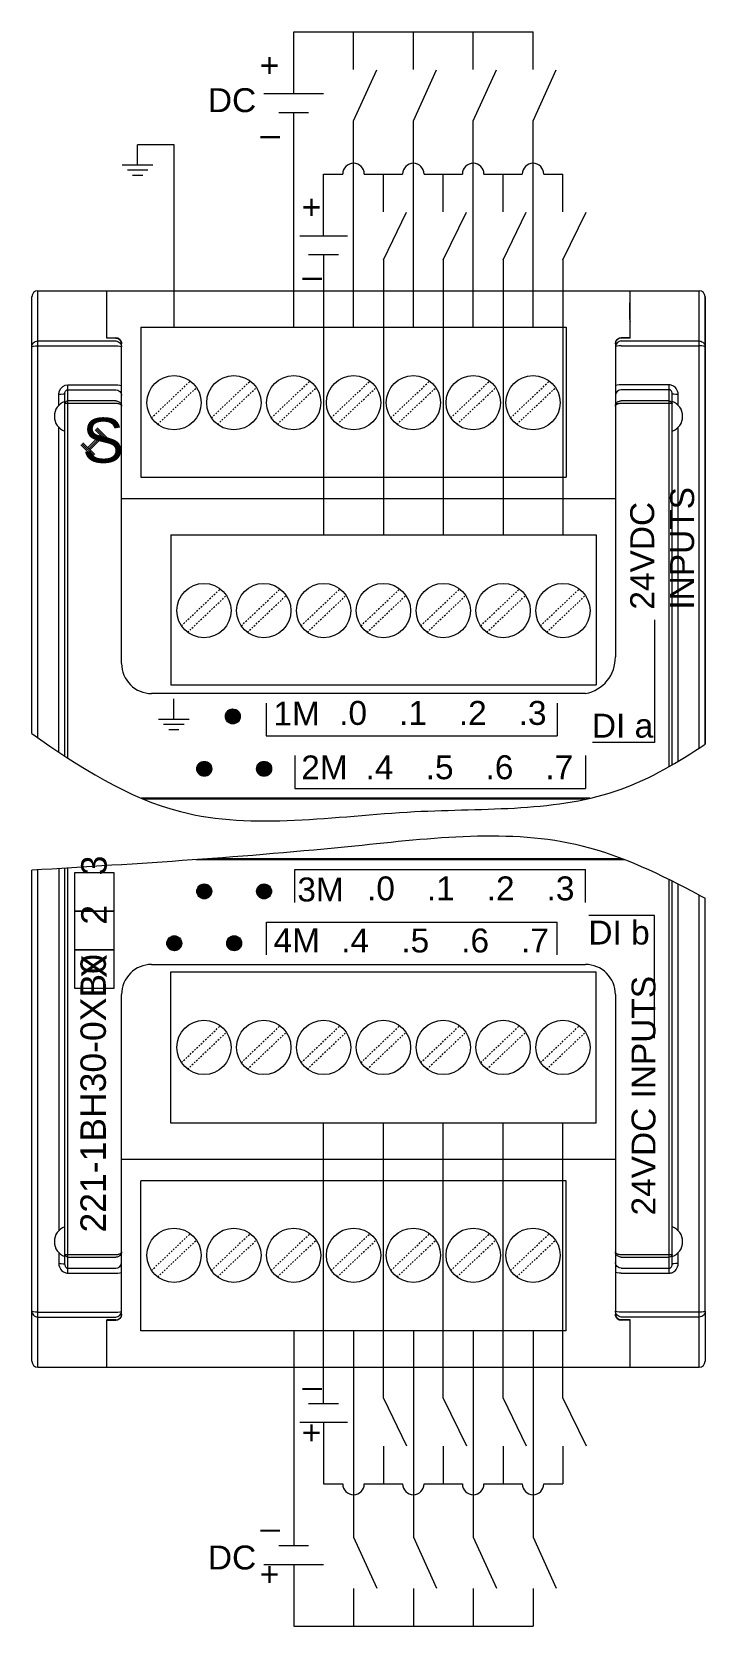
# Model space of a CAD drawing. Header units: inches. Extents: x 57 to 2760, y -193 to 2149.
# Drawn here: x 736.3 to 781.3, y 1497 to 1603.7 of the extents above; entities that cross this region are included whole.
import ezdxf

# ---------------------------------------------------------------- set-up
doc = ezdxf.new("R2010")
doc.units = ezdxf.units.IN
doc.header["$MEASUREMENT"] = 0
doc.linetypes.add('DOT', pattern=[0.2, 0.1, -0.1])
doc.layers.add('Wiring', color=7, linetype='Continuous')
doc.styles.get("Standard").update_dxf_attribs({"font": 'arial.ttf'})

msp = doc.modelspace()

# ---------------------------------------------------------------- linework, layer by layer
at = {"color": 7, "linetype": 'Continuous', "lineweight": 0}
for p, q in [((736.33549, 1556.74283), (736.33549, 1585.95301)), ((736.73549, 1586.35301), (780.93549, 1586.35301)), ((736.73549, 1556.45999), (736.73549, 1586.35301)), ((741.33549, 1583.18671), (741.33549, 1586.35301)), ((776.28549, 1585.55301), (776.28549, 1584.55301)), ((776.33549, 1583.18671), (776.33549, 1586.35301)), ((780.93549, 1555.75919), (780.93549, 1586.35301)), ((781.33549, 1556.02224), (781.33549, 1585.95301)), ((781.33549, 1585.95301), (781.33549, 1556.02224)), ((776.33549, 1584.41664), (776.30709, 1584.41664)), ((743.62549, 1583.92301), (772.04549, 1583.92301)), ((743.62549, 1583.92301), (743.62549, 1573.89101)), ((772.04549, 1583.92301), (772.04549, 1573.89101)), ((736.73549, 1582.99128), (741.93549, 1582.99128)), ((736.73549, 1582.67143), (741.93549, 1582.67143)), ((741.33549, 1583.19937), (741.93549, 1583.19937)), ((741.93549, 1583.18671), (741.33549, 1583.18671)), ((742.0867, 1583.16969), (741.93549, 1583.19937)), ((742.30489, 1582.75303), (742.33549, 1582.60473)), ((742.33549, 1561.41511), (742.33549, 1582.79937)), ((775.33549, 1582.79937), (775.33549, 1561.87701)), ((775.3661, 1582.75303), (775.33549, 1582.60473)), ((775.51261, 1583.121), (775.41948, 1583.03684)), ((775.61986, 1583.17017), (775.51261, 1583.121)), ((775.58429, 1583.16969), (775.73549, 1583.19937)), ((775.73549, 1583.18671), (775.61986, 1583.17017)), ((776.33549, 1583.19937), (775.73549, 1583.19937)), ((776.33549, 1583.18671), (775.73549, 1583.18671)), ((775.73549, 1582.99128), (780.93549, 1582.99128)), ((775.73549, 1582.67143), (780.93549, 1582.67143)), ((738.73549, 1580.05559), (741.93549, 1580.05559)), ((738.73549, 1555.09991), (738.73549, 1580.05559)), ((778.93549, 1580.05559), (775.73549, 1580.05559)), ((778.93549, 1554.53194), (778.93549, 1580.05559)), ((738.13549, 1578.67579), (738.13549, 1579.40901)), ((738.53549, 1555.23092), (738.53549, 1579.46916)), ((738.73549, 1579.73068), (741.93549, 1579.73068)), ((741.93549, 1578.98869), (738.73549, 1578.98869)), ((742.33549, 1578.63797), (742.33549, 1579.34431)), ((778.93549, 1579.73068), (775.73549, 1579.73068)), ((778.93549, 1578.98869), (775.73549, 1578.98869)), ((779.13549, 1554.64665), (779.13549, 1579.46918)), ((779.53549, 1578.67579), (779.53549, 1579.40901)), ((741.93549, 1578.81585), (738.73549, 1578.81585)), ((778.93549, 1578.81585), (775.73549, 1578.81721)), ((738.13549, 1555.49667), (738.13549, 1577.23023)), ((779.53549, 1554.88197), (779.53549, 1577.23023)), ((743.62549, 1573.89101), (772.04549, 1573.89101)), ((742.33549, 1572.45774), (775.33549, 1572.45774)), ((745.62549, 1570.02301), (774.04549, 1570.02301)), ((745.62549, 1570.02301), (745.62549, 1559.99101)), ((774.04549, 1570.02301), (774.04549, 1559.99101)), ((745.62549, 1559.99101), (774.04549, 1559.99101)), ((773.3354, 1559.41501), (744.33549, 1559.41501)), ((745.8223, 1557.70069), (745.8223, 1559.06569)), ((744.79855, 1557.70069), (746.84605, 1557.70069)), ((749.2671, 1557.89166), (749.76001, 1558.38456)), ((749.27283, 1557.85099), (749.80067, 1558.37883)), ((749.27862, 1557.94958), (749.70208, 1558.37304)), ((749.28053, 1557.81228), (749.83938, 1558.37113)), ((749.28823, 1557.77358), (749.87808, 1558.36343)), ((749.29014, 1558.00751), (749.64415, 1558.36152)), ((749.29593, 1557.73487), (749.91679, 1558.35573)), ((749.30167, 1558.06543), (749.58623, 1558.35)), ((749.30363, 1557.69617), (749.95549, 1558.34803)), ((749.32172, 1557.66785), (749.98381, 1558.32994)), ((749.34031, 1557.64004), (750.01163, 1558.31136)), ((749.35889, 1557.61222), (750.03944, 1558.29277)), ((749.37748, 1557.5844), (750.06726, 1558.27418)), ((749.37864, 1558.18881), (749.46285, 1558.27303)), ((749.39607, 1557.55659), (750.09508, 1558.2556)), ((749.41579, 1557.5299), (750.12176, 1558.23588)), ((749.4436, 1557.51132), (750.14035, 1558.20806)), ((749.47142, 1557.49273), (750.15893, 1558.18024)), ((749.49924, 1557.47414), (750.17752, 1558.15242)), ((749.52706, 1557.45556), (750.19611, 1558.12461)), ((749.55487, 1557.43697), (750.21469, 1558.09679)), ((749.58586, 1557.42156), (750.23011, 1558.0658)), ((749.62457, 1557.41386), (750.23781, 1558.02709)), ((749.66327, 1557.40616), (750.2455, 1557.98839)), ((749.70198, 1557.39846), (750.2532, 1557.94968)), ((749.74068, 1557.39076), (750.2609, 1557.91098)), ((749.78608, 1557.38975), (750.26191, 1557.86559)), ((749.844, 1557.40127), (750.25039, 1557.80766)), ((749.90193, 1557.41279), (750.23887, 1557.74973)), ((749.96352, 1557.42798), (750.22368, 1557.68814)), ((745.1398, 1557.35944), (746.5048, 1557.35944)), ((745.48105, 1557.01819), (746.16355, 1557.01819)), ((750.10337, 1557.52142), (750.13024, 1557.5483)), ((747.36111, 1554.38421), (747.85402, 1554.87711)), ((747.36685, 1554.34354), (747.89469, 1554.87138)), ((747.37263, 1554.44213), (747.79609, 1554.86559)), ((747.37455, 1554.30483), (747.93339, 1554.86368)), ((747.38224, 1554.26613), (747.9721, 1554.85598)), ((747.38416, 1554.50006), (747.73817, 1554.85407)), ((747.38994, 1554.22742), (748.0108, 1554.84828)), ((747.39568, 1554.55798), (747.68024, 1554.84255)), ((747.39764, 1554.18872), (748.04951, 1554.84058)), ((747.41573, 1554.1604), (748.07782, 1554.82249)), ((747.43432, 1554.13259), (748.10564, 1554.80391)), ((747.4529, 1554.10477), (748.13346, 1554.78532)), ((747.47149, 1554.07695), (748.16127, 1554.76673)), ((747.47265, 1554.68136), (747.55687, 1554.76558)), ((747.49008, 1554.04913), (748.18909, 1554.74815)), ((747.5098, 1554.02245), (748.21577, 1554.72842)), ((747.53762, 1554.00387), (748.23436, 1554.70061)), ((747.56543, 1553.98528), (748.25295, 1554.67279)), ((747.59325, 1553.96669), (748.27153, 1554.64497)), ((747.62107, 1553.9481), (748.29012, 1554.61716)), ((747.64889, 1553.92952), (748.30871, 1554.58934)), ((747.67988, 1553.91411), (748.32412, 1554.55835)), ((747.71858, 1553.90641), (748.33182, 1554.51964)), ((747.75729, 1553.89871), (748.33952, 1554.48094)), ((747.79599, 1553.89101), (748.34722, 1554.44223)), ((751.36111, 1554.38421), (751.85402, 1554.87711)), ((751.36685, 1554.34354), (751.89469, 1554.87138)), ((751.37263, 1554.44213), (751.79609, 1554.86559)), ((751.37455, 1554.30483), (751.93339, 1554.86368)), ((751.38224, 1554.26613), (751.9721, 1554.85598)), ((751.38416, 1554.50006), (751.73817, 1554.85407)), ((751.38994, 1554.22742), (752.0108, 1554.84828)), ((751.39568, 1554.55798), (751.68024, 1554.84255)), ((751.39764, 1554.18872), (752.04951, 1554.84058)), ((751.41573, 1554.1604), (752.07782, 1554.82249)), ((751.43432, 1554.13259), (752.10564, 1554.80391)), ((751.4529, 1554.10477), (752.13346, 1554.78532)), ((751.47149, 1554.07695), (752.16127, 1554.76673)), ((751.47265, 1554.68136), (751.55687, 1554.76558)), ((751.49008, 1554.04913), (752.18909, 1554.74815)), ((751.5098, 1554.02245), (752.21577, 1554.72842)), ((751.53762, 1554.00387), (752.23436, 1554.70061)), ((751.56543, 1553.98528), (752.25295, 1554.67279)), ((751.59325, 1553.96669), (752.27153, 1554.64497)), ((751.62107, 1553.9481), (752.29012, 1554.61716)), ((751.64889, 1553.92952), (752.30871, 1554.58934)), ((751.67988, 1553.91411), (752.32412, 1554.55835)), ((751.71858, 1553.90641), (752.33182, 1554.51964)), ((751.75729, 1553.89871), (752.33952, 1554.48094)), ((751.79599, 1553.89101), (752.34722, 1554.44223)), ((747.8347, 1553.88331), (748.35491, 1554.40353)), ((747.88009, 1553.8823), (748.35592, 1554.35813)), ((747.93802, 1553.89382), (748.3444, 1554.30021)), ((747.99594, 1553.90534), (748.33288, 1554.24228)), ((748.05753, 1553.92053), (748.31769, 1554.18069)), ((748.19738, 1554.01397), (748.22425, 1554.04084)), ((751.8347, 1553.88331), (752.35491, 1554.40353)), ((751.88009, 1553.8823), (752.35592, 1554.35813)), ((751.93802, 1553.89382), (752.3444, 1554.30021)), ((751.99594, 1553.90534), (752.33288, 1554.24228)), ((752.05753, 1553.92053), (752.31769, 1554.18069)), ((752.19738, 1554.01397), (752.22425, 1554.04084)), ((773.63164, 1552.40899), (743.65274, 1552.40899)), ((773.32711, 1552.3416), (743.81447, 1552.3416)), ((775.94662, 1548.3031), (747.283, 1548.3031)), ((775.77212, 1548.37049), (748.20639, 1548.37049)), ((736.33549, 1514.75907), (736.33549, 1547.59993)), ((736.73549, 1514.35907), (736.73549, 1547.62381)), ((738.13549, 1547.70787), (738.13549, 1523.48185)), ((738.53549, 1521.24291), (738.53549, 1547.73206)), ((738.73549, 1520.6565), (738.73549, 1547.74419)), ((778.93549, 1520.6565), (778.93549, 1546.96768)), ((747.35711, 1546.17974), (747.86231, 1546.68494)), ((747.35966, 1546.20549), (747.83656, 1546.68239)), ((747.36096, 1546.16039), (747.88166, 1546.68109)), ((747.36481, 1546.14104), (747.90101, 1546.67724)), ((747.36542, 1546.23445), (747.8076, 1546.67663)), ((747.36866, 1546.12169), (747.92036, 1546.67339)), ((747.37118, 1546.26341), (747.77864, 1546.67087)), ((747.37251, 1546.10233), (747.93972, 1546.66954)), ((747.37636, 1546.08298), (747.95907, 1546.66569)), ((747.37694, 1546.29238), (747.74967, 1546.66511)), ((747.38021, 1546.06363), (747.97842, 1546.66184)), ((747.3827, 1546.32134), (747.72071, 1546.65935)), ((747.38406, 1546.04428), (747.99777, 1546.65799)), ((747.38791, 1546.02492), (748.01713, 1546.65414)), ((747.38846, 1546.3503), (747.69175, 1546.65359)), ((747.39176, 1546.00557), (748.03648, 1546.65029)), ((747.39663, 1546.38167), (747.66038, 1546.64542)), ((747.39805, 1545.98866), (748.05339, 1546.644)), ((747.40734, 1545.97475), (748.0673, 1546.63471)), ((747.41663, 1545.96084), (748.08121, 1546.62542)), ((747.42593, 1545.94693), (748.09512, 1546.61612)), ((747.43522, 1545.93302), (748.10903, 1546.60683)), ((747.44335, 1546.45159), (747.59046, 1546.5987)), ((747.44451, 1545.91911), (748.12294, 1546.59754)), ((747.45381, 1545.9052), (748.13685, 1546.58824)), ((747.4631, 1545.8913), (748.15075, 1546.57895)), ((747.47239, 1545.87739), (748.16466, 1546.56966)), ((747.48169, 1545.86348), (748.17857, 1546.56036)), ((747.49007, 1546.52151), (747.52054, 1546.55198)), ((747.49098, 1545.84957), (748.19248, 1546.55107)), ((747.50027, 1545.83566), (748.20639, 1546.54178)), ((747.51319, 1545.82538), (748.21667, 1546.52886)), ((747.5271, 1545.81608), (748.22597, 1546.51495)), ((747.54101, 1545.80679), (748.23526, 1546.50104)), ((747.55492, 1545.7975), (748.24455, 1546.48713)), ((747.56882, 1545.7882), (748.25385, 1546.47323)), ((747.58273, 1545.77891), (748.26314, 1546.45932)), ((747.59664, 1545.76962), (748.27243, 1546.44541)), ((747.61055, 1545.76032), (748.28173, 1546.4315)), ((747.62446, 1545.75103), (748.29102, 1546.41759)), ((747.63837, 1545.74174), (748.30031, 1546.40368)), ((747.65228, 1545.73244), (748.30961, 1546.38977)), ((747.66685, 1545.72381), (748.31824, 1546.3752)), ((747.6862, 1545.71996), (748.32209, 1546.35585)), ((747.70556, 1545.71612), (748.32593, 1546.33649)), ((747.72491, 1545.71227), (748.32978, 1546.31714)), ((747.74426, 1545.70842), (748.33363, 1546.29779)), ((747.76361, 1545.70457), (748.33748, 1546.27844)), ((747.78297, 1545.70072), (748.34133, 1546.25908)), ((747.80232, 1545.69687), (748.34518, 1546.23973)), ((747.82167, 1545.69302), (748.34903, 1546.22038)), ((747.84102, 1545.68917), (748.35288, 1546.20103)), ((747.86263, 1545.68758), (748.35447, 1546.17942)), ((747.8916, 1545.69334), (748.34871, 1546.15045)), ((747.92056, 1545.6991), (748.34295, 1546.12149)), ((747.94952, 1545.70486), (748.33719, 1546.09253)), ((747.97849, 1545.71062), (748.33143, 1546.06356)), ((748.00745, 1545.71638), (748.32567, 1546.0346)), ((748.03641, 1545.72215), (748.3199, 1546.00564)), ((748.09113, 1545.75366), (748.28839, 1545.95092)), ((751.35943, 1546.16812), (751.87393, 1546.68262)), ((751.36196, 1546.21705), (751.825, 1546.68009)), ((751.36713, 1546.12941), (751.91264, 1546.67492)), ((751.37348, 1546.27498), (751.76707, 1546.66857)), ((751.37482, 1546.09071), (751.95134, 1546.66723)), ((751.38252, 1546.052), (751.99005, 1546.65953)), ((751.385, 1546.33291), (751.70914, 1546.65705)), ((751.39022, 1546.0133), (752.02875, 1546.65183)), ((751.40363, 1545.9803), (752.06175, 1546.63842)), ((751.41528, 1546.40959), (751.63246, 1546.62677)), ((751.42222, 1545.95248), (752.08957, 1546.61983)), ((751.4408, 1545.92467), (752.11738, 1546.60125)), ((751.45939, 1545.89685), (752.1452, 1546.58266)), ((751.47798, 1545.86903), (752.17302, 1546.56407)), ((751.49656, 1545.84122), (752.20083, 1546.54549)), ((751.52154, 1545.81979), (752.22226, 1546.52051)), ((751.54936, 1545.80121), (752.24084, 1546.49269)), ((751.57718, 1545.78262), (752.25943, 1546.46487)), ((751.605, 1545.76403), (752.27802, 1546.43705)), ((751.63281, 1545.74545), (752.2966, 1546.40924)), ((751.66063, 1545.72686), (752.31519, 1546.38142)), ((751.69783, 1545.71765), (752.3244, 1546.34422)), ((751.73653, 1545.70995), (752.3321, 1546.30552)), ((751.77524, 1545.70225), (752.3398, 1546.26681)), ((751.81394, 1545.69456), (752.34749, 1546.22811)), ((751.85265, 1545.68686), (752.35519, 1546.1894)), ((751.90899, 1545.6968), (752.34525, 1546.13306)), ((751.96692, 1545.70832), (752.33373, 1546.07513)), ((752.02485, 1545.71985), (752.3222, 1546.0172)), ((752.13313, 1545.78172), (752.26033, 1545.90892)), ((779.13549, 1521.24291), (779.13549, 1546.86825)), ((779.53549, 1523.48185), (779.53549, 1546.66651)), ((780.93549, 1514.35907), (780.93549, 1545.936)), ((748.16105, 1545.80038), (748.24167, 1545.881)), ((745.35711, 1542.70913), (745.86231, 1543.21433)), ((745.35966, 1542.73488), (745.83656, 1543.21178)), ((745.36096, 1542.68978), (745.88166, 1543.21048)), ((745.36481, 1542.67043), (745.90101, 1543.20663)), ((745.36542, 1542.76384), (745.8076, 1543.20602)), ((745.36866, 1542.65108), (745.92036, 1543.20278)), ((745.37118, 1542.7928), (745.77864, 1543.20026)), ((745.37251, 1542.63172), (745.93972, 1543.19893)), ((745.37636, 1542.61237), (745.95907, 1543.19508)), ((745.37694, 1542.82177), (745.74967, 1543.1945)), ((745.38021, 1542.59302), (745.97842, 1543.19123)), ((745.3827, 1542.85073), (745.72071, 1543.18874)), ((745.38406, 1542.57367), (745.99777, 1543.18738)), ((745.38791, 1542.55431), (746.01713, 1543.18353)), ((745.38846, 1542.87969), (745.69175, 1543.18298)), ((745.39176, 1542.53496), (746.03648, 1543.17968)), ((745.39663, 1542.91106), (745.66038, 1543.17482)), ((745.39805, 1542.51805), (746.05339, 1543.17339)), ((745.40734, 1542.50414), (746.0673, 1543.1641)), ((745.41663, 1542.49023), (746.08121, 1543.15481)), ((745.42593, 1542.47632), (746.09512, 1543.14551)), ((745.43522, 1542.46241), (746.10903, 1543.13622)), ((745.44335, 1542.98098), (745.59046, 1543.12809)), ((745.44451, 1542.4485), (746.12294, 1543.12693)), ((745.45381, 1542.43459), (746.13685, 1543.11763)), ((745.4631, 1542.42069), (746.15075, 1543.10834)), ((745.47239, 1542.40678), (746.16466, 1543.09905)), ((745.48169, 1542.39287), (746.17857, 1543.08975)), ((745.49007, 1543.0509), (745.52054, 1543.08137)), ((745.49098, 1542.37896), (746.19248, 1543.08046)), ((745.50027, 1542.36505), (746.20639, 1543.07117)), ((745.51319, 1542.35477), (746.21667, 1543.05825)), ((745.5271, 1542.34547), (746.22597, 1543.04434)), ((745.54101, 1542.33618), (746.23526, 1543.03043)), ((745.55492, 1542.32689), (746.24455, 1543.01652)), ((745.56882, 1542.31759), (746.25385, 1543.00262)), ((745.58273, 1542.3083), (746.26314, 1542.98871)), ((745.59664, 1542.29901), (746.27243, 1542.9748)), ((745.61055, 1542.28971), (746.28173, 1542.96089)), ((745.62446, 1542.28042), (746.29102, 1542.94698)), ((745.63837, 1542.27113), (746.30031, 1542.93307)), ((745.65228, 1542.26183), (746.30961, 1542.91916)), ((745.66685, 1542.2532), (746.31824, 1542.90459)), ((745.6862, 1542.24936), (746.32209, 1542.88524)), ((745.70556, 1542.24551), (746.32593, 1542.86589)), ((745.72491, 1542.24166), (746.32978, 1542.84653)), ((745.74426, 1542.23781), (746.33363, 1542.82718)), ((745.76361, 1542.23396), (746.33748, 1542.80783)), ((745.78297, 1542.23011), (746.34133, 1542.78848)), ((745.80232, 1542.22626), (746.34518, 1542.76912)), ((745.82167, 1542.22241), (746.34903, 1542.74977)), ((745.84102, 1542.21856), (746.35288, 1542.73042)), ((745.86263, 1542.21697), (746.35447, 1542.70881)), ((749.35943, 1542.69751), (749.87393, 1543.21201)), ((749.36196, 1542.74644), (749.825, 1543.20948)), ((749.36713, 1542.6588), (749.91264, 1543.20431)), ((749.37348, 1542.80437), (749.76707, 1543.19796)), ((749.37482, 1542.6201), (749.95134, 1543.19662)), ((749.38252, 1542.58139), (749.99005, 1543.18892)), ((749.385, 1542.8623), (749.70914, 1543.18644)), ((749.39022, 1542.54269), (750.02875, 1543.18122)), ((749.40363, 1542.50969), (750.06175, 1543.16781)), ((749.41528, 1542.93898), (749.63246, 1543.15616)), ((749.42222, 1542.48187), (750.08957, 1543.14922)), ((749.4408, 1542.45406), (750.11738, 1543.13064)), ((749.45939, 1542.42624), (750.1452, 1543.11205)), ((749.47798, 1542.39842), (750.17302, 1543.09346)), ((749.49656, 1542.37061), (750.20083, 1543.07488)), ((749.52154, 1542.34918), (750.22226, 1543.0499)), ((749.54936, 1542.3306), (750.24084, 1543.02208)), ((749.57718, 1542.31201), (750.25943, 1542.99426)), ((749.605, 1542.29342), (750.27802, 1542.96644)), ((749.63281, 1542.27484), (750.2966, 1542.93863)), ((749.66063, 1542.25625), (750.31519, 1542.91081)), ((749.69783, 1542.24704), (750.3244, 1542.87361)), ((749.73653, 1542.23934), (750.3321, 1542.83491)), ((749.77524, 1542.23165), (750.3398, 1542.7962)), ((749.81394, 1542.22395), (750.34749, 1542.7575)), ((749.85265, 1542.21625), (750.35519, 1542.71879)), ((745.8916, 1542.22273), (746.34871, 1542.67984)), ((745.92056, 1542.22849), (746.34295, 1542.65088)), ((745.94952, 1542.23425), (746.33719, 1542.62192)), ((745.97849, 1542.24001), (746.33143, 1542.59295)), ((746.00745, 1542.24578), (746.32567, 1542.56399)), ((746.03641, 1542.25154), (746.3199, 1542.53503)), ((746.09113, 1542.28305), (746.28839, 1542.48031)), ((746.16105, 1542.32977), (746.24167, 1542.41039)), ((749.90899, 1542.22619), (750.34525, 1542.66245)), ((749.96692, 1542.23771), (750.33373, 1542.60452)), ((750.02485, 1542.24924), (750.3222, 1542.54659)), ((750.13313, 1542.31111), (750.26033, 1542.43831)), ((744.33559, 1541.29707), (773.33549, 1541.29707)), ((745.62549, 1540.79707), (774.04549, 1540.79707)), ((745.62549, 1530.68907), (745.62549, 1540.79707)), ((774.04549, 1530.68907), (774.04549, 1540.79707)), ((742.33549, 1517.91271), (742.33549, 1539.29707)), ((742.33549, 1522.07407), (742.33549, 1539.29707)), ((775.33549, 1539.29707), (775.33549, 1517.91271)), ((774.04549, 1530.68907), (745.62549, 1530.68907)), ((775.33549, 1528.25434), (742.33549, 1528.25434)), ((772.04549, 1526.82107), (743.62549, 1526.82107)), ((743.62549, 1516.78907), (743.62549, 1526.82107)), ((772.04549, 1516.78907), (772.04549, 1526.82107)), ((738.13549, 1522.03629), (738.13549, 1521.30308)), ((738.73549, 1521.89624), (741.93549, 1521.89624)), ((738.73549, 1521.7234), (741.93549, 1521.7234)), ((775.73549, 1521.89624), (778.93549, 1521.89624)), ((775.73549, 1521.7234), (778.93549, 1521.7234)), ((779.53549, 1521.30308), (779.53549, 1522.03629)), ((738.73549, 1520.9814), (741.93549, 1520.9814)), ((738.73549, 1520.6565), (741.93549, 1520.6565)), ((775.73549, 1520.9814), (778.93549, 1520.9814)), ((775.73549, 1520.6565), (778.93549, 1520.6565)), ((736.73549, 1518.04065), (741.93549, 1518.04065)), ((736.73549, 1517.7208), (741.93549, 1517.7208)), ((741.33549, 1514.35907), (741.33549, 1517.52538)), ((741.93549, 1517.52538), (741.33549, 1517.52538)), ((741.33549, 1517.51271), (741.93549, 1517.51271)), ((742.0867, 1517.54239), (741.93549, 1517.51271)), ((741.93549, 1517.52538), (742.05113, 1517.54192)), ((742.05113, 1517.54192), (742.15838, 1517.59108)), ((742.15838, 1517.59108), (742.25151, 1517.67525)), ((742.30489, 1517.95905), (742.33549, 1518.10736)), ((775.3661, 1517.95905), (775.33549, 1518.10736)), ((775.58429, 1517.54239), (775.73549, 1517.51271)), ((780.93549, 1518.04065), (775.73549, 1518.04065)), ((780.93549, 1517.7208), (775.73549, 1517.7208)), ((776.33549, 1517.52538), (775.73549, 1517.52538)), ((776.33549, 1517.51271), (775.73549, 1517.51271)), ((776.33549, 1514.35907), (776.33549, 1517.52538)), ((781.33549, 1518.10736), (781.33549, 1514.75907)), ((772.04549, 1516.78907), (743.62549, 1516.78907)), ((736.73549, 1514.35907), (780.93549, 1514.35907))]:
    msp.add_line(p, q, dxfattribs=at)
at = {"linetype": 'DOT', "lineweight": 0}
for p, q in [((744.32964, 1577.84979), (746.92872, 1580.31183)), ((748.32964, 1577.84979), (750.92872, 1580.31183)), ((752.32964, 1577.84979), (754.92872, 1580.31183)), ((756.32964, 1577.84979), (758.92872, 1580.31183)), ((760.32964, 1577.84979), (762.92872, 1580.31183)), ((764.32964, 1577.84979), (766.92872, 1580.31183)), ((768.32964, 1577.84979), (770.92872, 1580.31183)), ((744.74227, 1577.41419), (747.34135, 1579.87624)), ((748.74227, 1577.41419), (751.34135, 1579.87624)), ((752.74227, 1577.41419), (755.34135, 1579.87624)), ((756.74227, 1577.41419), (759.34135, 1579.87624)), ((760.74227, 1577.41419), (763.34135, 1579.87624)), ((764.74227, 1577.41419), (767.34135, 1579.87624)), ((768.74227, 1577.41419), (771.34135, 1579.87624)), ((746.32964, 1563.94979), (748.92872, 1566.41183)), ((750.32964, 1563.94979), (752.92872, 1566.41183)), ((754.32964, 1563.94979), (756.92872, 1566.41183)), ((758.32964, 1563.94979), (760.92872, 1566.41183)), ((762.32964, 1563.94979), (764.92872, 1566.41183)), ((766.32964, 1563.94979), (768.92872, 1566.41183)), ((770.32964, 1563.94979), (772.92872, 1566.41183)), ((746.74227, 1563.51419), (749.34135, 1565.97624)), ((750.74227, 1563.51419), (753.34135, 1565.97624)), ((754.74227, 1563.51419), (757.34135, 1565.97624)), ((758.74227, 1563.51419), (761.34135, 1565.97624)), ((762.74227, 1563.51419), (765.34135, 1565.97624)), ((766.74227, 1563.51419), (769.34135, 1565.97624)), ((770.74227, 1563.51419), (773.34135, 1565.97624)), ((746.32964, 1534.73585), (748.92872, 1537.19789)), ((746.74227, 1534.30025), (749.34135, 1536.7623)), ((750.32964, 1534.73585), (752.92872, 1537.19789)), ((750.74227, 1534.30025), (753.34135, 1536.7623)), ((754.32964, 1534.73585), (756.92872, 1537.19789)), ((754.74227, 1534.30025), (757.34135, 1536.7623)), ((758.32964, 1534.73585), (760.92872, 1537.19789)), ((758.74227, 1534.30025), (761.34135, 1536.7623)), ((762.32964, 1534.73585), (764.92872, 1537.19789)), ((762.74227, 1534.30025), (765.34135, 1536.7623)), ((766.32964, 1534.73585), (768.92872, 1537.19789)), ((766.74227, 1534.30025), (769.34135, 1536.7623)), ((770.32964, 1534.73585), (772.92872, 1537.19789)), ((770.74227, 1534.30025), (773.34135, 1536.7623)), ((744.32964, 1520.83585), (746.92872, 1523.29789)), ((744.74227, 1520.40025), (747.34135, 1522.8623)), ((748.32964, 1520.83585), (750.92872, 1523.29789)), ((748.74227, 1520.40025), (751.34135, 1522.8623)), ((752.32964, 1520.83585), (754.92872, 1523.29789)), ((752.74227, 1520.40025), (755.34135, 1522.8623)), ((756.32964, 1520.83585), (758.92872, 1523.29789)), ((756.74227, 1520.40025), (759.34135, 1522.8623)), ((760.32964, 1520.83585), (762.92872, 1523.29789)), ((760.74227, 1520.40025), (763.34135, 1522.8623)), ((764.32964, 1520.83585), (766.92872, 1523.29789)), ((764.74227, 1520.40025), (767.34135, 1522.8623)), ((768.32964, 1520.83585), (770.92872, 1523.29789)), ((768.74227, 1520.40025), (771.34135, 1522.8623))]:
    msp.add_line(p, q, dxfattribs=at)
at = {"lineweight": 0}
for p, q in [((740.55848, 1577.04064), (741.36016, 1576.24872)), ((740.62874, 1577.11179), (741.43042, 1576.31988)), ((740.699, 1577.18295), (741.50068, 1576.39104)), ((739.5985, 1576.04372), (740.40018, 1575.25181)), ((739.66876, 1576.11488), (740.47044, 1575.32297)), ((739.73902, 1576.18604), (740.5407, 1575.39412)), ((740.90772, 1576.69904), (740.06917, 1575.86081)), ((740.97842, 1576.62831), (740.13986, 1575.79008)), ((741.04912, 1576.55759), (740.21056, 1575.71936)), ((777.95582, 1564.3475), (777.95582, 1556.13653)), ((752.00581, 1558.77249), (752.00581, 1556.5779)), ((771.43581, 1558.77249), (771.43581, 1556.5779)), ((752.00581, 1556.5779), (771.43581, 1556.5779)), ((777.95582, 1556.13653), (773.80306, 1556.13653)), ((753.91938, 1555.26504), (753.91938, 1553.07045)), ((773.34938, 1555.26504), (773.34938, 1553.07045)), ((753.91938, 1553.07045), (773.34938, 1553.07045)), ((753.91924, 1545.44705), (753.91924, 1547.64164)), ((753.91924, 1547.64164), (773.34924, 1547.64164)), ((773.34924, 1545.44705), (773.34924, 1547.64164)), ((780.93549, 1545.936), (781.33549, 1545.72215)), ((781.33549, 1518.10736), (781.33549, 1545.72215)), ((752.01435, 1544.13418), (771.44435, 1544.13418)), ((752.01435, 1541.93959), (752.01435, 1544.13418)), ((771.44435, 1541.93959), (771.44435, 1544.13418)), ((777.95582, 1544.57556), (773.56152, 1544.57556)), ((777.95582, 1536.36459), (777.95582, 1544.57556))]:
    msp.add_line(p, q, dxfattribs=at)
at = {"color": 7, "linetype": 'Continuous', "lineweight": 0}
for points in [[(736.33549, 1582.60473), (736.34002, 1582.66274), (736.35536, 1582.72503), (736.3839, 1582.78906), (736.42753, 1582.8514), (736.48713, 1582.90775), (736.56131, 1582.95271), (736.64604, 1582.98149), (736.73549, 1582.99128)], [(736.33549, 1582.60473), (736.36561, 1582.63012), (736.45224, 1582.65183), (736.58215, 1582.66634), (736.73549, 1582.67143)], [(741.93549, 1583.18671), (742.05113, 1583.17017), (742.15838, 1583.121), (742.2515, 1583.03684), (742.31435, 1582.92363), (742.33549, 1582.79937)], [(741.93549, 1582.99128), (742.0876, 1582.96224), (742.21783, 1582.87856), (742.30489, 1582.75303)], [(741.93549, 1582.67143), (742.0876, 1582.66642), (742.21783, 1582.65198), (742.30489, 1582.63032), (742.33549, 1582.60473)], [(742.33549, 1582.79937), (742.3061, 1582.94989), (742.21905, 1583.0815), (742.0867, 1583.16969)], [(775.33549, 1582.79937), (775.36489, 1582.94989), (775.45194, 1583.0815), (775.58429, 1583.16969)], [(775.41948, 1583.03684), (775.35664, 1582.92363), (775.33549, 1582.79937)], [(775.73549, 1582.67143), (775.58339, 1582.66642), (775.45316, 1582.65198), (775.3661, 1582.63032), (775.33549, 1582.60473)], [(775.73549, 1582.99128), (775.58339, 1582.96224), (775.45316, 1582.87856), (775.3661, 1582.75303)], [(780.93549, 1582.99128), (780.99549, 1582.98691), (781.05996, 1582.97209), (781.12623, 1582.9445), (781.19076, 1582.90234), (781.24907, 1582.84472), (781.2956, 1582.77302), (781.32538, 1582.69112), (781.33549, 1582.60473)], [(781.33549, 1582.60473), (781.30538, 1582.63012), (781.21875, 1582.65183), (781.08884, 1582.66634), (780.93549, 1582.67143)], [(738.13549, 1579.40901), (738.16822, 1579.61956), (738.2604, 1579.80384), (738.39726, 1579.94296), (738.56042, 1580.02735), (738.73549, 1580.05559)], [(741.93549, 1580.05559), (742.08857, 1580.05091), (742.21834, 1580.03758), (742.30505, 1580.01764), (742.33549, 1579.99412)], [(775.73549, 1580.05559), (775.58242, 1580.05091), (775.45265, 1580.03758), (775.36594, 1580.01764), (775.33549, 1579.99412)], [(779.53549, 1579.40901), (779.52438, 1579.53281), (779.49549, 1579.64107), (779.4541, 1579.73409), (779.40409, 1579.81275), (779.34886, 1579.8776), (779.29147, 1579.92944), (779.23393, 1579.9699), (779.17667, 1580.00103), (779.11893, 1580.02461), (779.05954, 1580.04161), (778.99821, 1580.05204), (778.93549, 1580.05559)], [(738.53549, 1579.46918), (738.50504, 1579.44615), (738.41833, 1579.42663), (738.28856, 1579.41359), (738.13549, 1579.40901)], [(738.53549, 1579.46915), (738.54639, 1579.55423), (738.57711, 1579.6288), (738.62279, 1579.68516), (738.67726, 1579.71932), (738.73549, 1579.73068)], [(738.53549, 1578.79551), (738.55072, 1578.86943), (738.59407, 1578.93211), (738.65896, 1578.97399), (738.73549, 1578.98869)], [(741.93549, 1579.73068), (742.08857, 1579.70127), (742.21834, 1579.61752), (742.30505, 1579.49217), (742.33549, 1579.34431)], [(741.9355, 1578.98869), (742.00033, 1578.98405), (742.05765, 1578.97194), (742.10753, 1578.9546), (742.15063, 1578.93365), (742.18788, 1578.91007), (742.22028, 1578.88427), (742.24886, 1578.85596), (742.27409, 1578.82472), (742.29552, 1578.79082), (742.31262, 1578.75491), (742.32504, 1578.71767), (742.3327, 1578.67942), (742.33549, 1578.63801)], [(775.73549, 1579.73068), (775.58242, 1579.70127), (775.45265, 1579.61752), (775.36594, 1579.49217), (775.33549, 1579.34431)], [(775.33549, 1578.63796), (775.33823, 1578.67894), (775.34633, 1578.71909), (775.35959, 1578.75788), (775.3777, 1578.79479), (775.40029, 1578.82935), (775.42691, 1578.86114), (775.45722, 1578.88992), (775.49092, 1578.9155), (775.52753, 1578.93757), (775.5664, 1578.95581), (775.60684, 1578.97006), (775.6483, 1578.98026), (775.69093, 1578.98651), (775.73549, 1578.98869)], [(779.13549, 1579.46918), (779.13179, 1579.51923), (779.12216, 1579.563), (779.10836, 1579.60062), (779.09169, 1579.63243), (779.07328, 1579.65866), (779.05415, 1579.67964), (779.03497, 1579.69601), (779.01588, 1579.7086), (778.99664, 1579.71815), (778.97684, 1579.72503), (778.9564, 1579.72925), (778.93549, 1579.73068)], [(778.93549, 1578.98869), (779.01107, 1578.97437), (779.07599, 1578.933), (779.12016, 1578.86968), (779.13549, 1578.79551)], [(779.53549, 1579.40901), (779.38242, 1579.41359), (779.25265, 1579.42663), (779.16594, 1579.44615), (779.13549, 1579.46918)], [(738.73549, 1578.81585), (738.65871, 1578.81429), (738.59344, 1578.80983), (738.55036, 1578.8032), (738.53549, 1578.79551)], [(742.33549, 1578.63798), (742.3327, 1578.659), (742.32504, 1578.67839), (742.31262, 1578.69727), (742.29553, 1578.71548), (742.2741, 1578.73267), (742.24887, 1578.74851), (742.22029, 1578.76287), (742.18791, 1578.77596), (742.15066, 1578.78792), (742.10757, 1578.79854), (742.05769, 1578.80734), (742.00039, 1578.81349), (741.93558, 1578.81585)], [(775.73549, 1578.81585), (775.69093, 1578.81474), (775.6483, 1578.81157), (775.60684, 1578.8064), (775.56639, 1578.79917), (775.52752, 1578.78991), (775.49092, 1578.77872), (775.45722, 1578.76574), (775.42691, 1578.75115), (775.40028, 1578.73503), (775.3777, 1578.7175), (775.35959, 1578.69878), (775.34633, 1578.67912), (775.33823, 1578.65876), (775.33549, 1578.63799)], [(779.13549, 1578.79551), (779.12016, 1578.80332), (779.07599, 1578.80998), (779.01107, 1578.81434), (778.93549, 1578.81585)], [(738.73549, 1521.7234), (738.65992, 1521.73772), (738.595, 1521.77909), (738.55082, 1521.8424), (738.53549, 1521.91658)], [(738.53549, 1521.91658), (738.55082, 1521.90877), (738.595, 1521.9021), (738.65992, 1521.89775), (738.73549, 1521.89624)], [(742.33549, 1522.07415), (742.33174, 1522.02616), (742.32221, 1521.98446), (742.30727, 1521.94468), (742.2867, 1521.90623), (742.26091, 1521.87016), (742.23066, 1521.8374), (742.19691, 1521.80865), (742.15952, 1521.78356), (742.11828, 1521.76215), (742.07415, 1521.74514), (742.02835, 1521.73298), (741.98214, 1521.72579), (741.93549, 1521.7234)], [(741.93549, 1521.89624), (741.98214, 1521.89745), (742.02836, 1521.9011), (742.07415, 1521.90727), (742.11829, 1521.9159), (742.15952, 1521.92676), (742.19691, 1521.93949), (742.23066, 1521.95407), (742.26091, 1521.97068), (742.2867, 1521.98898), (742.30727, 1522.00848), (742.32221, 1522.02864), (742.33174, 1522.04979), (742.33549, 1522.07407)], [(775.73548, 1521.7234), (775.67057, 1521.72804), (775.61313, 1521.74021), (775.56297, 1521.75769), (775.51956, 1521.77888), (775.48213, 1521.80272), (775.44976, 1521.82867), (775.42138, 1521.85696), (775.39639, 1521.88809), (775.37514, 1521.92185), (775.35818, 1521.95765), (775.34585, 1521.99481), (775.33825, 1522.03297), (775.33549, 1522.07413)], [(775.33549, 1522.0741), (775.33825, 1522.05324), (775.34585, 1522.03389), (775.35818, 1522.01505), (775.37514, 1521.9969), (775.39638, 1521.97978), (775.42137, 1521.96399), (775.44974, 1521.94965), (775.4821, 1521.93649), (775.51953, 1521.9244), (775.56292, 1521.91365), (775.61307, 1521.90478), (775.67051, 1521.8986), (775.7354, 1521.89624)], [(779.13549, 1521.91658), (779.12027, 1521.84265), (779.07692, 1521.77998), (779.01203, 1521.7381), (778.93549, 1521.7234)], [(778.93549, 1521.89624), (779.01228, 1521.8978), (779.07755, 1521.90226), (779.12063, 1521.90888), (779.13549, 1521.91658)], [(738.13549, 1521.30308), (738.1466, 1521.17927), (738.1755, 1521.07102), (738.21689, 1520.97799), (738.2669, 1520.89934), (738.32213, 1520.83449), (738.37952, 1520.78264), (738.43706, 1520.74219), (738.49432, 1520.71106), (738.55206, 1520.68747), (738.61145, 1520.67048), (738.67278, 1520.66005), (738.73549, 1520.6565)], [(738.13549, 1521.30308), (738.28857, 1521.2985), (738.41834, 1521.28545), (738.50505, 1521.26593), (738.53549, 1521.24291)], [(738.53549, 1521.24291), (738.5392, 1521.19285), (738.54883, 1521.14909), (738.56263, 1521.11147), (738.5793, 1521.07966), (738.59771, 1521.05342), (738.61684, 1521.03245), (738.63602, 1521.01608), (738.65511, 1521.00348), (738.67435, 1520.99394), (738.69415, 1520.98706), (738.71459, 1520.98284), (738.73549, 1520.9814)], [(741.93549, 1520.9814), (742.08857, 1521.01082), (742.21834, 1521.09457), (742.30505, 1521.21992), (742.33549, 1521.36778)], [(741.93549, 1520.6565), (742.08857, 1520.66118), (742.21834, 1520.6745), (742.30505, 1520.69445), (742.33549, 1520.71797)], [(775.73549, 1520.9814), (775.58242, 1521.01082), (775.45265, 1521.09457), (775.36594, 1521.21992), (775.33549, 1521.36778)], [(775.73549, 1520.6565), (775.58242, 1520.66118), (775.45265, 1520.6745), (775.36594, 1520.69445), (775.33549, 1520.71797)], [(778.93549, 1520.6565), (778.99048, 1520.65922), (779.04685, 1520.66774), (779.10482, 1520.68279), (779.16434, 1520.7054), (779.22506, 1520.73682), (779.28611, 1520.77843), (779.34594, 1520.83152), (779.40261, 1520.89735), (779.45353, 1520.97693), (779.49543, 1521.07083), (779.52445, 1521.17961), (779.53549, 1521.30308)], [(778.93549, 1520.9814), (778.95383, 1520.98251), (778.97262, 1520.98595), (778.99194, 1520.99205), (779.01178, 1521.0012), (779.03202, 1521.01391), (779.05237, 1521.03074), (779.07231, 1521.05222), (779.09119, 1521.07885), (779.10816, 1521.11103), (779.12213, 1521.149), (779.13181, 1521.19298), (779.13549, 1521.24291)], [(779.53549, 1521.30308), (779.38242, 1521.2985), (779.25265, 1521.28545), (779.16594, 1521.26593), (779.13549, 1521.24291)], [(736.33549, 1518.10736), (736.34069, 1518.04528), (736.35778, 1517.98014), (736.38868, 1517.91477), (736.43456, 1517.8527), (736.49526, 1517.79828), (736.5685, 1517.7561), (736.65028, 1517.72967), (736.73549, 1517.7208)], [(736.73549, 1518.04065), (736.58215, 1518.04575), (736.45224, 1518.06026), (736.36561, 1518.08196), (736.33549, 1518.10736)], [(741.93549, 1518.04065), (742.0876, 1518.04566), (742.21783, 1518.0601), (742.30489, 1518.08176), (742.33549, 1518.10736)], [(741.93549, 1517.7208), (742.0876, 1517.74984), (742.21783, 1517.83353), (742.30489, 1517.95905)], [(742.33549, 1517.91271), (742.3061, 1517.7622), (742.21905, 1517.63058), (742.0867, 1517.54239)], [(742.25151, 1517.67525), (742.31435, 1517.78846), (742.33549, 1517.91271)], [(775.73549, 1518.04065), (775.58339, 1518.04566), (775.45316, 1518.0601), (775.3661, 1518.08176), (775.33549, 1518.10736)], [(775.33549, 1517.91271), (775.36489, 1517.7622), (775.45194, 1517.63058), (775.58429, 1517.54239)], [(775.73549, 1517.52538), (775.61986, 1517.54192), (775.51261, 1517.59108), (775.41948, 1517.67525), (775.35664, 1517.78846), (775.33549, 1517.91271)], [(775.73549, 1517.7208), (775.58339, 1517.74984), (775.45316, 1517.83353), (775.3661, 1517.95905)], [(781.33549, 1518.10736), (781.30538, 1518.08196), (781.21875, 1518.06026), (781.08884, 1518.04575), (780.93549, 1518.04065)], [(781.33549, 1518.10736), (781.33101, 1518.04967), (781.31582, 1517.9876), (781.28746, 1517.9237), (781.24405, 1517.86136), (781.18461, 1517.80491), (781.11041, 1517.75972), (781.02544, 1517.73071), (780.93549, 1517.7208)]]:
    msp.add_lwpolyline(points, dxfattribs=at)
at = {"lineweight": 0}
for points in [[(739.20869, 1544.86539), (739.20869, 1547.44882), (741.81385, 1547.44882), (741.81385, 1544.86539)], [(739.20869, 1542.28196), (739.20869, 1544.86539), (741.81385, 1544.86539), (741.81385, 1542.28196)], [(739.20869, 1539.69853), (739.20869, 1542.28196), (741.81385, 1542.28196), (741.81385, 1539.69853)]]:
    msp.add_lwpolyline(points, close=True, dxfattribs=at)
at = {"color": 7, "linetype": 'Continuous', "lineweight": 0}
for centre, radius in [((745.83549, 1578.86301), 1.815), ((749.83549, 1578.86301), 1.815), ((753.83549, 1578.86301), 1.815), ((757.83549, 1578.86301), 1.815), ((761.83549, 1578.86301), 1.815), ((765.83549, 1578.86301), 1.815), ((769.83549, 1578.86301), 1.815), ((747.83549, 1564.96301), 1.815), ((751.83549, 1564.96301), 1.815), ((755.83549, 1564.96301), 1.815), ((759.83549, 1564.96301), 1.815), ((763.83549, 1564.96301), 1.815), ((767.83549, 1564.96301), 1.815), ((771.83549, 1564.96301), 1.815), ((749.76592, 1557.88574), 0.5), ((747.85993, 1554.37829), 0.5), ((751.85993, 1554.37829), 0.5), ((747.85583, 1546.18622), 0.5), ((751.85583, 1546.18622), 0.5), ((745.85583, 1542.71562), 0.5), ((749.85583, 1542.71562), 0.5), ((747.83549, 1535.74907), 1.815), ((751.83549, 1535.74907), 1.815), ((755.83549, 1535.74907), 1.815), ((759.83549, 1535.74907), 1.815), ((763.83549, 1535.74907), 1.815), ((767.83549, 1535.74907), 1.815), ((771.83549, 1535.74907), 1.815), ((745.83549, 1521.84907), 1.815), ((749.83549, 1521.84907), 1.815), ((753.83549, 1521.84907), 1.815), ((757.83549, 1521.84907), 1.815), ((761.83549, 1521.84907), 1.815), ((765.83549, 1521.84907), 1.815), ((769.83549, 1521.84907), 1.815)]:
    msp.add_circle(centre, radius, dxfattribs=at)
for centre, radius, start, end in [((736.73549, 1585.95301), 0.4, 90, 180), ((780.93549, 1585.95301), 0.4, 0, 90), ((777.08549, 1584.55301), 0.8, 180, 199.6972675), ((738.89978, 1577.95301), 1.06429, 110.0159596, 249.9840404), ((778.77121, 1577.95301), 1.06429, 290.0159596, 69.9840404), ((744.33549, 1561.41501), 2, 179.9973232, 270), ((772.89642, 1561.81506), 2.43986, 280.3651811, 1.4550045), ((744.33549, 1539.29707), 2, 89.9973326, 180), ((773.33549, 1539.29707), 2, 359.9973232, 90), ((738.89978, 1522.75907), 1.06429, 110.0159596, 249.9840404), ((778.77121, 1522.75907), 1.06429, 290.0159596, 69.9840404), ((736.73549, 1514.75907), 0.4, 180, 270), ((780.93549, 1514.75907), 0.4, 270, 0)]:
    msp.add_arc(centre, radius, start, end, dxfattribs=at)
at = {"lineweight": 0}
for points, knots in [([(736.33549, 1556.74283), (739.52296, 1554.47833), (747.23701, 1549.56898), (761.31522, 1552.08704), (773.68483, 1551.35457), (779.52316, 1554.82037), (781.33549, 1556.02224)], [2.430912347, 2.430912347, 2.430912347, 2.430912347, 13.737872624, 29.379929313, 43.266304154, 49.677247431, 49.677247431, 49.677247431, 49.677247431]), ([(780.93549, 1545.936), (778.38777, 1547.29251), (771.22586, 1550.78242), (755.61798, 1548.78034), (743.46478, 1548.02536), (736.33549, 1547.59993)], [1.839452918, 1.839452918, 1.839452918, 1.839452918, 10.344553759, 25.535871561, 47.17372778, 47.17372778, 47.17372778, 47.17372778])]:
    msp.add_open_spline(points, degree=3, knots=knots, dxfattribs=at)
at = {"layer": 'Wiring', "lineweight": 15}
for p, q in [((753.83549, 1599.53905), (753.83549, 1603.66278)), ((753.83549, 1603.66278), (769.83549, 1603.66278)), ((757.83549, 1601.13828), (757.83549, 1603.66278)), ((761.83549, 1601.13828), (761.83549, 1603.66278)), ((765.83549, 1601.13828), (765.83549, 1603.66278)), ((769.83549, 1601.13828), (769.83549, 1603.66278)), ((757.83549, 1597.71235), (759.38143, 1601.11642)), ((761.83549, 1597.71235), (763.38143, 1601.11642)), ((765.83549, 1597.71235), (767.38143, 1601.11642)), ((769.83549, 1597.71235), (771.38143, 1601.11642)), ((751.83549, 1599.53905), (755.83549, 1599.53905)), ((752.83549, 1598.28171), (754.83549, 1598.28171)), ((753.83549, 1583.92301), (753.83549, 1598.28171)), ((757.83549, 1583.92301), (757.83549, 1597.71235)), ((761.83549, 1583.92301), (761.83549, 1597.71235)), ((765.83549, 1583.92301), (765.83549, 1597.71235)), ((769.83549, 1583.92301), (769.83549, 1597.71235)), ((745.83549, 1596.11341), (743.4018, 1596.11341)), ((745.83549, 1583.92301), (745.83549, 1596.11341)), ((755.83549, 1594.15254), (757.11524, 1594.15254)), ((755.83549, 1590.02882), (755.83549, 1594.15254)), ((758.55575, 1594.15254), (759.83549, 1594.15254)), ((759.83549, 1591.62804), (759.83549, 1594.15254)), ((759.83549, 1594.15254), (761.11524, 1594.15254)), ((762.55575, 1594.15254), (763.83549, 1594.15254)), ((763.83549, 1591.62804), (763.83549, 1594.15254)), ((763.83549, 1594.15254), (765.11524, 1594.15254)), ((766.55575, 1594.15254), (767.83549, 1594.15254)), ((767.83549, 1591.62804), (767.83549, 1594.15254)), ((767.83549, 1594.15254), (769.11524, 1594.15254)), ((770.55575, 1594.15254), (771.83549, 1594.15254)), ((771.83549, 1591.62804), (771.83549, 1594.15254)), ((759.83549, 1588.42563), (761.38143, 1591.60619)), ((763.83549, 1588.42563), (765.38143, 1591.60619)), ((767.83549, 1588.42563), (769.38143, 1591.60619)), ((771.83549, 1588.42563), (773.38143, 1591.60619)), ((754.23549, 1590.02882), (757.43549, 1590.02882)), ((754.83549, 1588.77147), (756.83549, 1588.77147)), ((755.83549, 1588.77147), (755.83549, 1570.02301)), ((759.83549, 1588.42563), (759.83549, 1570.02301)), ((763.83549, 1588.42563), (763.83549, 1570.02301)), ((767.83549, 1588.42563), (767.83549, 1570.02301)), ((771.83549, 1588.42563), (771.83549, 1570.02301)), ((755.83549, 1511.94061), (755.83549, 1530.68907)), ((759.83549, 1512.28646), (759.83549, 1530.68907)), ((763.83549, 1512.28646), (763.83549, 1530.68907)), ((767.83549, 1512.28646), (767.83549, 1530.68907)), ((771.83549, 1512.28646), (771.83549, 1530.68907)), ((753.83549, 1516.78907), (753.83549, 1502.43038)), ((757.83549, 1516.78907), (757.83549, 1502.99973)), ((761.83549, 1516.78907), (761.83549, 1502.99973)), ((765.83549, 1516.78907), (765.83549, 1502.99973)), ((769.83549, 1516.78907), (769.83549, 1502.99973)), ((754.83549, 1511.94061), (756.83549, 1511.94061)), ((759.83549, 1512.28646), (761.38143, 1509.1059)), ((763.83549, 1512.28646), (765.38143, 1509.1059)), ((767.83549, 1512.28646), (769.38143, 1509.1059)), ((771.83549, 1512.28646), (773.38143, 1509.1059)), ((754.23549, 1510.68327), (757.43549, 1510.68327)), ((755.83549, 1510.68327), (755.83549, 1506.55955)), ((759.83549, 1509.08405), (759.83549, 1506.55955)), ((763.83549, 1509.08405), (763.83549, 1506.55955)), ((767.83549, 1509.08405), (767.83549, 1506.55955)), ((771.83549, 1509.08405), (771.83549, 1506.55955)), ((755.83549, 1506.55955), (757.11524, 1506.55955)), ((758.55575, 1506.55955), (759.83549, 1506.55955)), ((759.83549, 1506.55955), (761.11524, 1506.55955)), ((762.55575, 1506.55955), (763.83549, 1506.55955)), ((763.83549, 1506.55955), (765.11524, 1506.55955)), ((766.55575, 1506.55955), (767.83549, 1506.55955)), ((767.83549, 1506.55955), (769.11524, 1506.55955)), ((770.55575, 1506.55955), (771.83549, 1506.55955)), ((752.83549, 1502.43038), (754.83549, 1502.43038)), ((757.83549, 1502.99973), (759.38143, 1499.59566)), ((761.83549, 1502.99973), (763.38143, 1499.59566)), ((765.83549, 1502.99973), (767.38143, 1499.59566)), ((769.83549, 1502.99973), (771.38143, 1499.59566)), ((751.83549, 1501.17303), (755.83549, 1501.17303)), ((753.83549, 1501.17303), (753.83549, 1497.04931)), ((757.83549, 1499.57381), (757.83549, 1497.04931)), ((761.83549, 1499.57381), (761.83549, 1497.04931)), ((765.83549, 1499.57381), (765.83549, 1497.04931)), ((769.83549, 1499.57381), (769.83549, 1497.04931)), ((753.83549, 1497.04931), (769.83549, 1497.04931))]:
    msp.add_line(p, q, dxfattribs=at)
at = {"layer": 'Wiring', "color": 7, "lineweight": 15}
for p, q in [((743.4018, 1594.74841), (743.4018, 1596.11341)), ((744.42555, 1594.74841), (742.37805, 1594.74841)), ((744.0843, 1594.40716), (742.7193, 1594.40716)), ((743.74305, 1594.06591), (743.06055, 1594.06591))]:
    msp.add_line(p, q, dxfattribs=at)
at = {"layer": 'Wiring', "lineweight": 15}
for centre, start, end in [((757.83549, 1594.15254), 0, 180), ((761.83549, 1594.15254), 0, 180), ((765.83549, 1594.15254), 0, 180), ((769.83549, 1594.15254), 0, 180), ((757.83549, 1506.55955), 180, 0), ((761.83549, 1506.55955), 180, 0), ((765.83549, 1506.55955), 180, 0), ((769.83549, 1506.55955), 180, 0)]:
    msp.add_arc(centre, 0.72026, start, end, dxfattribs=at)

# ---------------------------------------------------------------- texts
at = {"lineweight": 0}
for s, insert, char_height, width, attachment_point in [('S', (739.70033, 1577.85435), 3, 4.2892434, 1), ('1M', (754.03211, 1558.87817), 1.6, 5.3067617, 2), ('.0', (757.8063, 1558.91839), 1.6, 5.3067617, 2), ('.1', (761.8063, 1558.91839), 1.6, 5.3067617, 2), ('.2', (765.8063, 1558.91839), 1.6, 5.3067617, 2), ('.3', (769.8063, 1558.91839), 1.6, 5.3067617, 2), ('DI a', (773.76887, 1557.25497), 1.6, 5.3067617, 4), ('2M', (755.89236, 1555.27316), 1.6, 5.3067617, 2), ('.4', (759.56992, 1555.28309), 1.6, 5.3067617, 2), ('.5', (763.58912, 1555.2853), 1.6, 5.3067617, 2), ('.6', (767.58912, 1555.2853), 1.6, 5.3067617, 2), ('.7', (771.58912, 1555.2853), 1.6, 5.3067617, 2), ('3M', (755.63354, 1547.11112), 1.6, 5.3067617, 2), ('.0', (759.66936, 1547.1842), 1.6, 5.3067617, 2), ('.1', (763.66936, 1547.1842), 1.6, 5.3067617, 2), ('.2', (767.66936, 1547.1842), 1.6, 5.3067617, 2), ('.3', (771.66936, 1547.1842), 1.6, 5.3067617, 2), ('DI b', (773.53388, 1543.42022), 1.6, 4.6391974, 4), ('4M', (754.04009, 1543.71212), 1.6, 5.3067617, 2), ('.4', (757.943, 1543.69889), 1.6, 5.3067617, 2), ('.5', (761.9622, 1543.7011), 1.6, 5.3067617, 2), ('.6', (765.9622, 1543.7011), 1.6, 5.3067617, 2), ('.7', (769.9622, 1543.7011), 1.6, 5.3067617, 2)]:
    msp.add_mtext(s, dxfattribs=dict(at, insert=insert, char_height=char_height, width=width, attachment_point=attachment_point))
at = {"lineweight": 0, "attachment_point": 1, "rotation": 90}
for s, insert, char_height, width in [('24VDC INPUTS', (776.33083, 1565.02604), 1.6, 12.8565333), ('X   2   3', (739.63, 1540.39441), 1.7, 12.5784889), ('{\\fArial|b0|i0|c0|p32;221-1BH30-0XB0}', (739.58133, 1523.37167), 1.7, 24.8996336), ('24VDC INPUTS', (776.41985, 1524.51058), 1.6, 15.8485333)]:
    msp.add_mtext(s, dxfattribs=dict(at, insert=insert, char_height=char_height, width=width))
at = {"layer": 'Wiring', "lineweight": 15, "char_height": 1.6, "width": 8.5528889}
for s, insert, attachment_point in [('+', (752.2156, 1602.23163), 2), ('DC', (749.71376, 1599.89628), 2), ('_', (752.26213, 1598.60861), 2), ('+', (755.02319, 1592.75649), 2), ('_', (755.06972, 1589.13348), 2), ('_', (755.06972, 1512.83034), 8), ('+', (755.02319, 1509.20732), 8), ('_', (752.26213, 1503.3552), 8), ('DC', (749.71376, 1500.8158), 8), ('+', (752.2156, 1499.73218), 8)]:
    msp.add_mtext(s, dxfattribs=dict(at, insert=insert, attachment_point=attachment_point))

doc.saveas('drawing.dxf')
